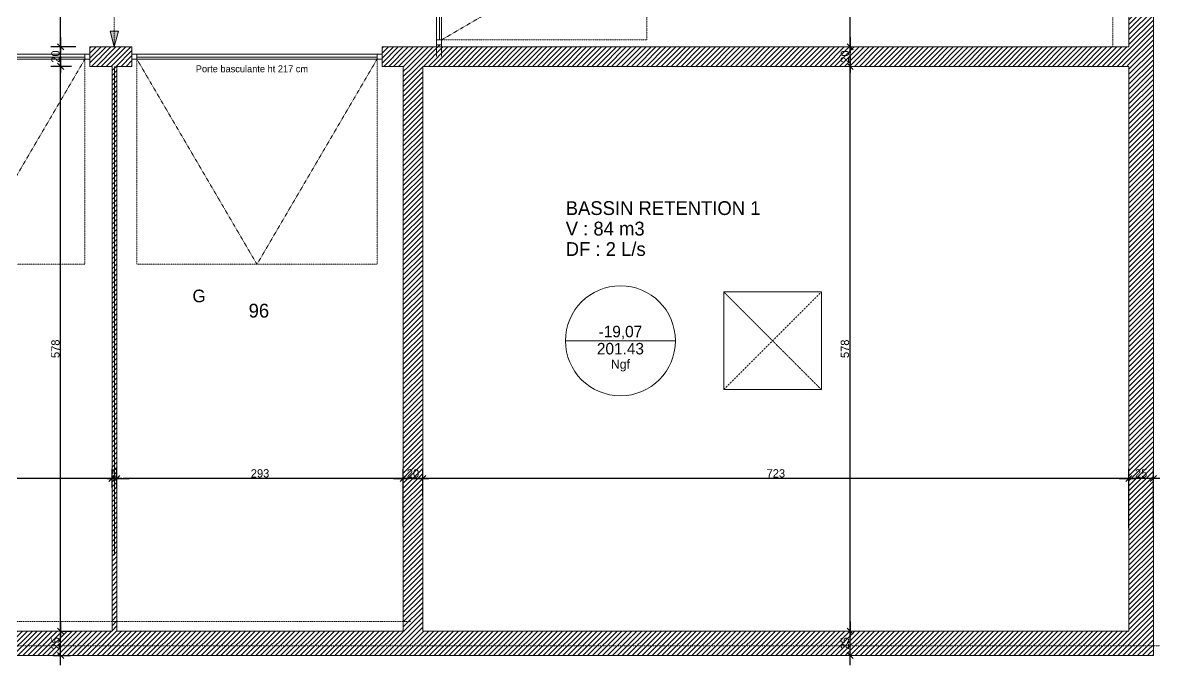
# Model space of a CAD drawing. Header units: centimetres. Extents: x -14085 to 643619, y -47998 to 35592.
# Drawn here: x -8293 to -7135, y 2314 to 2972 of the extents above; entities that cross this region are included whole.
import ezdxf

# ---------------------------------------------------------------- set-up
doc = ezdxf.new("R2010")
doc.units = ezdxf.units.CM
doc.header["$PDMODE"] = 1
doc.header["$PDSIZE"] = -2
for name, pattern in [('ISO-02', [0.75, 0.6, -0.15]), ('Style de ligne -1', [0.41664, 0.20828, -0.20836]), ('VW-01', [0.41656, 0.20828, -0.20828])]:
    doc.linetypes.add(name, pattern=pattern)
doc.layers.get('0').update_dxf_attribs({"lineweight": 18, "true_color": 0x848484})
for name, color, linetype, lineweight in [('B GÈnÈral_Hatch', 7, 'Continuous', 5), ('B Général', 7, 'Continuous', 5), ('C ANNOTATIONS-cotation', 7, 'Continuous', 5), ('C ANNOTATIONS-Niveaux', 7, 'Continuous', 5), ('C ANNOTATIONS-prestations', 7, 'Continuous', 5), ('C ANNOTATIONS-texte', 7, 'Continuous', 5)]:
    doc.layers.add(name, color=color, linetype=linetype, lineweight=lineweight)
for name, color, linetype, lineweight, true_color in [('C ANNOTATIONS-axes', 1, 'ISO-02', 13, 0xff0000), ('C ANNOTATIONS-axes horizontaux', 1, 'VW-01', 13, 0xff0000), ('D SURFACES-shab', 1, 'Continuous', 5, 0xff0000)]:
    doc.layers.add(name, color=color, linetype=linetype, lineweight=lineweight, true_color=true_color)
doc.styles.add('Eurostile', font='')
doc.styles.get('Eurostile').set_extended_font_data('Eurostile')
doc.dimstyles.new('100é', dxfattribs={"dimtxt": 8.470801, "dimasz": 6.232178, "dimexe": 10, "dimexo": 25, "dimgap": 1, "dimtad": 1, "dimdec": 1, "dimtxsty": 'Eurostile', "dimblk": 'VW_SLASH', "dimblk1": 'VW_SLASH', "dimblk2": 'VW_SLASH', "dimcen": 0, "dimdle": 10, "dimazin": 0, "dimtfac": 1, "dimtdec": 1, "dimtix": 1, "dimtmove": 0, "dimatfit": 0, "dimldrblk": 'VW_FILLEDARROW', "dimfxl": 50.8, "dimfxlon": 1, "dimfrac": 2, "dimtolj": 1, "dimarcsym": 0})
pattern_1 = [(45, (-16946.0474, 0), (2.4253472, -2.6458333), [])]

# ---------------------------------------------------------------- blocks, each defined once
blk = doc.blocks.new('Parking Spaces')
at = {"layer": 'B Général', "color": 7, "linetype": 'Continuous', "lineweight": 5}
for p, q in [((0, 0), (0, 500)), ((295.5, 0), (295.5, 500)), ((295.5, 0), (295.5, 500)), ((591, 0), (591, 500))]:
    blk.add_line(p, q, dxfattribs=at)
at = {"layer": 'B Général', "color": 7, "extrusion": (0, 0, -1), "char_height": 14.118, "attachment_point": 5, "text_direction": (-1, 0, 0), "line_spacing_factor": 0.894142, "style": 'Eurostile'}
for s, insert in [('96', (147.75, 250)), ('97', (443.25, 250))]:
    blk.add_mtext(s, dxfattribs=dict(at, insert=insert))
blk = doc.blocks.new('Porte basculante ht200cm')
at = {"layer": 'B Général', "color": 7, "linetype": 'Style de ligne -1', "lineweight": 5}
for p, q in [((-123, -2.5), (0, -212.5)), ((0, -212.5), (123, -2.5))]:
    blk.add_line(p, q, dxfattribs=at)
at = {"layer": 'B Général', "color": 7, "linetype": 'Continuous', "lineweight": 5, "flags": 128}
for points in [[(-128, 2.5), (128, 2.5), (128, -2.5), (-128, -2.5)], [(-123, 2.5), (123, 2.5), (123, -0.5), (-123, -0.5)]]:
    blk.add_lwpolyline(points, close=True, dxfattribs=at)
at = {"layer": 'B Général', "flags": 128}
for points in [[(-128, 2.5), (-123, 2.5), (-123, -2.5), (-128, -2.5)], [(123, 2.5), (128, 2.5), (128, -2.5), (123, -2.5)]]:
    blk.add_lwpolyline(points, close=True, dxfattribs=at)
at = {"layer": 'B Général', "color": 7, "linetype": 'Style de ligne -1', "lineweight": 5, "flags": 128}
blk.add_lwpolyline([(-123, -2.5), (123, -2.5), (123, -212.5), (-123, -212.5)], close=True, dxfattribs=at)
at = {"layer": 'B Général', "insert": (-66, -238.4), "char_height": 12.9, "attachment_point": 1, "line_spacing_factor": 0.894142, "style": 'Eurostile'}
blk.add_mtext('G', dxfattribs=at)
at = {"layer": 'C ANNOTATIONS-prestations', "insert": (-62.6, -9), "char_height": 7.059, "attachment_point": 1, "line_spacing_factor": 0.894142, "style": 'Eurostile'}
blk.add_mtext('Porte basculante ht 217 cm', dxfattribs=at)
blk = doc.blocks.new('axes 2')
at = {"layer": 'C ANNOTATIONS-axes horizontaux', "color": 5, "true_color": 0x0000ff}
blk.add_line((4705, -2124.828), (245, -2124.828), dxfattribs=at)
blk = doc.blocks.new('VW_SLASH')
at = {"color": 0, "linetype": 'ByBlock', "lineweight": -2}
blk.add_line((1.6, 0), (-1, 0), dxfattribs=at)
at = {"color": 0, "lineweight": 20, "flags": 128}
blk.add_lwpolyline([(0.5, 0.5), (-0.5, -0.5)], dxfattribs=at)
blk = doc.blocks.new('*D398')
at = {"layer": 'C ANNOTATIONS-cotation', "color": 0, "linetype": 'Continuous', "lineweight": -2, "transparency": 16777216}
for p, q in [((-8238.6, 4380.4), (-8264, 4380.4)), ((-8254, 2953.4), (-8254, 4374.2)), ((-8238.6, 2947.2), (-8264, 2947.2))]:
    blk.add_line(p, q, dxfattribs=at)
at = {"layer": 'Defpoints', "color": 0, "linetype": 'Continuous', "lineweight": 0, "transparency": 16777216}
for p in [(-8254, 4380.4), (-8213.6, 4380.4), (-8213.6, 2947.2)]:
    blk.add_point(p, dxfattribs=at)
at = {"layer": 'C ANNOTATIONS-cotation', "color": 0, "linetype": 'Continuous', "lineweight": -2, "transparency": 16777216, "xscale": 6.232177734375, "yscale": 6.232177734375, "zscale": 6.232177734375}
for p, rotation in [((-8254, 4380.4), 90), ((-8254, 2947.2), 270)]:
    blk.add_blockref('VW_SLASH', p, dxfattribs=dict(at, rotation=rotation))
at = {"layer": 'C ANNOTATIONS-cotation', "color": 0, "linetype": 'Continuous', "lineweight": 5, "transparency": 16777216, "insert": (-8259.3, 3663.8), "char_height": 8.47, "attachment_point": 5, "rotation": 90, "style": 'Eurostile'}
blk.add_mtext('\\A1;1433', dxfattribs=at)
blk = doc.blocks.new('VW_FILLEDARROW')
at = {"linetype": 'Continuous', "lineweight": 0}
blk.add_hatch(color=0, dxfattribs=at).paths.add_polyline_path([(-1.6, 0.43), (0, 0), (-1.6, -0.43)])
at = {"color": 0, "lineweight": 5, "flags": 128}
blk.add_lwpolyline([(-1.6, 0.43), (0, 0), (-1.6, -0.43)], close=True, dxfattribs=at)
blk = doc.blocks.new('*D399')
at = {"layer": 'C ANNOTATIONS-cotation', "color": 0, "linetype": 'Continuous', "lineweight": -2, "transparency": 16777216}
for p, q in [((-8238.6, 2947.2), (-8264, 2947.2)), ((-8254, 2933.4), (-8254, 2941)), ((-8243, 2927.2), (-8264, 2927.2))]:
    blk.add_line(p, q, dxfattribs=at)
at = {"layer": 'Defpoints', "color": 0, "linetype": 'Continuous', "lineweight": 0, "transparency": 16777216}
for p in [(-8254, 2947.2), (-8213.6, 2947.2), (-8218, 2927.2)]:
    blk.add_point(p, dxfattribs=at)
at = {"layer": 'C ANNOTATIONS-cotation', "color": 0, "linetype": 'Continuous', "lineweight": -2, "transparency": 16777216, "xscale": 6.232177734375, "yscale": 6.232177734375, "zscale": 6.232177734375}
for p, rotation in [((-8254, 2947.2), 90), ((-8254, 2927.2), 270)]:
    blk.add_blockref('VW_SLASH', p, dxfattribs=dict(at, rotation=rotation))
at = {"layer": 'C ANNOTATIONS-cotation', "color": 0, "linetype": 'Continuous', "lineweight": 5, "transparency": 16777216, "insert": (-8259.3, 2937.2), "char_height": 8.47, "attachment_point": 5, "rotation": 90, "style": 'Eurostile'}
blk.add_mtext('\\A1;20', dxfattribs=at)
blk = doc.blocks.new('*D400')
at = {"layer": 'C ANNOTATIONS-cotation', "color": 0, "linetype": 'Continuous', "lineweight": -2, "transparency": 16777216}
for p, q in [((-8243, 2927.2), (-8264, 2927.2)), ((-8254, 2355.7), (-8254, 2921)), ((-8254, 2349.5), (-8244, 2349.5))]:
    blk.add_line(p, q, dxfattribs=at)
at = {"layer": 'Defpoints', "color": 0, "linetype": 'Continuous', "lineweight": 0, "transparency": 16777216}
for p in [(-8254, 2927.2), (-8218, 2927.2), (-8271.8, 2349.5)]:
    blk.add_point(p, dxfattribs=at)
at = {"layer": 'C ANNOTATIONS-cotation', "color": 0, "linetype": 'Continuous', "lineweight": -2, "transparency": 16777216, "xscale": 6.232177734375, "yscale": 6.232177734375, "zscale": 6.232177734375}
for p, rotation in [((-8254, 2927.2), 90), ((-8254, 2349.5), 270)]:
    blk.add_blockref('VW_SLASH', p, dxfattribs=dict(at, rotation=rotation))
at = {"layer": 'C ANNOTATIONS-cotation', "color": 0, "linetype": 'Continuous', "lineweight": 5, "transparency": 16777216, "insert": (-8259.3, 2638.3), "char_height": 8.47, "attachment_point": 5, "rotation": 90, "style": 'Eurostile'}
blk.add_mtext('\\A1;578', dxfattribs=at)
blk = doc.blocks.new('*D401')
at = {"layer": 'C ANNOTATIONS-cotation', "color": 0, "linetype": 'Continuous', "lineweight": -2, "transparency": 16777216}
for p, q in [((-8254, 2349.5), (-8244, 2349.5)), ((-8254, 2330.7), (-8254, 2343.3)), ((-8261.2, 2324.5), (-8244, 2324.5))]:
    blk.add_line(p, q, dxfattribs=at)
at = {"layer": 'Defpoints', "color": 0, "linetype": 'Continuous', "lineweight": 0, "transparency": 16777216}
for p in [(-8271.8, 2349.5), (-8254, 2349.5), (-8286.2, 2324.5)]:
    blk.add_point(p, dxfattribs=at)
at = {"layer": 'C ANNOTATIONS-cotation', "color": 0, "linetype": 'Continuous', "lineweight": -2, "transparency": 16777216, "xscale": 6.232177734375, "yscale": 6.232177734375, "zscale": 6.232177734375}
for p, rotation in [((-8254, 2349.5), 90), ((-8254, 2324.5), 270)]:
    blk.add_blockref('VW_SLASH', p, dxfattribs=dict(at, rotation=rotation))
at = {"layer": 'C ANNOTATIONS-cotation', "color": 0, "linetype": 'Continuous', "lineweight": 5, "transparency": 16777216, "insert": (-8259.3, 2337), "char_height": 8.47, "attachment_point": 5, "rotation": 90, "style": 'Eurostile'}
blk.add_mtext('\\A1;25', dxfattribs=at)
blk = doc.blocks.new('*D403')
at = {"layer": 'C ANNOTATIONS-cotation', "color": 0, "linetype": 'Continuous', "lineweight": -2, "transparency": 16777216}
for p, q in [((-8494.6, 2500), (-8494.6, 2515.5)), ((-8201.4, 2496.2), (-8201.4, 2515.5)), ((-8207.6, 2505.5), (-8488.3, 2505.5))]:
    blk.add_line(p, q, dxfattribs=at)
at = {"layer": 'Defpoints', "color": 0, "linetype": 'Continuous', "lineweight": 0, "transparency": 16777216}
for p in [(-8494.6, 2505.5), (-8494.6, 2475), (-8201.4, 2471.2)]:
    blk.add_point(p, dxfattribs=at)
at = {"layer": 'C ANNOTATIONS-cotation', "color": 0, "linetype": 'Continuous', "lineweight": -2, "transparency": 16777216, "xscale": 6.232177734375, "yscale": 6.232177734375, "zscale": 6.232177734375, "rotation": 180}
blk.add_blockref('VW_SLASH', (-8494.6, 2505.5), dxfattribs=at)
at = {"layer": 'C ANNOTATIONS-cotation', "color": 0, "linetype": 'Continuous', "lineweight": -2, "transparency": 16777216, "xscale": 6.232177734375, "yscale": 6.232177734375, "zscale": 6.232177734375}
blk.add_blockref('VW_SLASH', (-8201.4, 2505.5), dxfattribs=at)
at = {"layer": 'C ANNOTATIONS-cotation', "color": 0, "linetype": 'Continuous', "lineweight": 5, "transparency": 16777216, "insert": (-8348, 2510.8), "char_height": 8.47, "attachment_point": 5, "style": 'Eurostile'}
blk.add_mtext('\\A1;293', dxfattribs=at)
blk = doc.blocks.new('*D404')
at = {"layer": 'C ANNOTATIONS-cotation', "color": 0, "linetype": 'Continuous', "lineweight": -2, "transparency": 16777216}
for p, q in [((-8201.4, 2496.2), (-8201.4, 2515.5)), ((-8196.4, 2495.4), (-8196.4, 2515.5)), ((-8207.6, 2505.5), (-8213.8, 2505.5)), ((-8196.4, 2505.5), (-8201.4, 2505.5)), ((-8190.1, 2505.5), (-8183.9, 2505.5))]:
    blk.add_line(p, q, dxfattribs=at)
at = {"layer": 'Defpoints', "color": 0, "linetype": 'Continuous', "lineweight": 0, "transparency": 16777216}
for p in [(-8201.4, 2505.5), (-8201.4, 2471.2), (-8196.4, 2470.4)]:
    blk.add_point(p, dxfattribs=at)
at = {"layer": 'C ANNOTATIONS-cotation', "color": 0, "linetype": 'Continuous', "lineweight": -2, "transparency": 16777216, "xscale": 6.232177734375, "yscale": 6.232177734375, "zscale": 6.232177734375}
blk.add_blockref('VW_SLASH', (-8201.4, 2505.5), dxfattribs=at)
at = {"layer": 'C ANNOTATIONS-cotation', "color": 0, "linetype": 'Continuous', "lineweight": -2, "transparency": 16777216, "xscale": 6.232177734375, "yscale": 6.232177734375, "zscale": 6.232177734375, "rotation": 180}
blk.add_blockref('VW_SLASH', (-8196.4, 2505.5), dxfattribs=at)
at = {"layer": 'C ANNOTATIONS-cotation', "color": 0, "linetype": 'Continuous', "lineweight": 5, "transparency": 16777216, "insert": (-8198.9, 2510.8), "char_height": 8.47, "attachment_point": 5, "style": 'Eurostile'}
blk.add_mtext('\\A1;5', dxfattribs=at)
blk = doc.blocks.new('*D405')
at = {"layer": 'C ANNOTATIONS-cotation', "color": 0, "linetype": 'Continuous', "lineweight": -2, "transparency": 16777216}
for p, q in [((-8196.4, 2495.4), (-8196.4, 2515.5)), ((-7903.4, 2456.5), (-7903.4, 2515.5)), ((-7909.6, 2505.5), (-8190.1, 2505.5))]:
    blk.add_line(p, q, dxfattribs=at)
at = {"layer": 'Defpoints', "color": 0, "linetype": 'Continuous', "lineweight": 0, "transparency": 16777216}
for p in [(-8196.4, 2505.5), (-8196.4, 2470.4), (-7903.4, 2431.5)]:
    blk.add_point(p, dxfattribs=at)
at = {"layer": 'C ANNOTATIONS-cotation', "color": 0, "linetype": 'Continuous', "lineweight": -2, "transparency": 16777216, "xscale": 6.232177734375, "yscale": 6.232177734375, "zscale": 6.232177734375, "rotation": 180}
blk.add_blockref('VW_SLASH', (-8196.4, 2505.5), dxfattribs=at)
at = {"layer": 'C ANNOTATIONS-cotation', "color": 0, "linetype": 'Continuous', "lineweight": -2, "transparency": 16777216, "xscale": 6.232177734375, "yscale": 6.232177734375, "zscale": 6.232177734375}
blk.add_blockref('VW_SLASH', (-7903.4, 2505.5), dxfattribs=at)
at = {"layer": 'C ANNOTATIONS-cotation', "color": 0, "linetype": 'Continuous', "lineweight": 5, "transparency": 16777216, "insert": (-8049.9, 2510.8), "char_height": 8.47, "attachment_point": 5, "style": 'Eurostile'}
blk.add_mtext('\\A1;293', dxfattribs=at)
blk = doc.blocks.new('*D406')
at = {"layer": 'C ANNOTATIONS-cotation', "color": 0, "linetype": 'Continuous', "lineweight": -2, "transparency": 16777216}
for p, q in [((-7903.4, 2456.5), (-7903.4, 2515.5)), ((-7883.4, 2487.3), (-7883.4, 2515.5)), ((-7889.6, 2505.5), (-7897.1, 2505.5))]:
    blk.add_line(p, q, dxfattribs=at)
at = {"layer": 'Defpoints', "color": 0, "linetype": 'Continuous', "lineweight": 0, "transparency": 16777216}
for p in [(-7903.4, 2505.5), (-7883.4, 2462.3), (-7903.4, 2431.5)]:
    blk.add_point(p, dxfattribs=at)
at = {"layer": 'C ANNOTATIONS-cotation', "color": 0, "linetype": 'Continuous', "lineweight": -2, "transparency": 16777216, "xscale": 6.232177734375, "yscale": 6.232177734375, "zscale": 6.232177734375, "rotation": 180}
blk.add_blockref('VW_SLASH', (-7903.4, 2505.5), dxfattribs=at)
at = {"layer": 'C ANNOTATIONS-cotation', "color": 0, "linetype": 'Continuous', "lineweight": -2, "transparency": 16777216, "xscale": 6.232177734375, "yscale": 6.232177734375, "zscale": 6.232177734375}
blk.add_blockref('VW_SLASH', (-7883.4, 2505.5), dxfattribs=at)
at = {"layer": 'C ANNOTATIONS-cotation', "color": 0, "linetype": 'Continuous', "lineweight": 5, "transparency": 16777216, "insert": (-7893.4, 2510.8), "char_height": 8.47, "attachment_point": 5, "style": 'Eurostile'}
blk.add_mtext('\\A1;20', dxfattribs=at)
blk = doc.blocks.new('*D407')
at = {"layer": 'C ANNOTATIONS-cotation', "color": 0, "linetype": 'Continuous', "lineweight": -2, "transparency": 16777216}
for p, q in [((-7883.4, 2487.3), (-7883.4, 2515.5)), ((-7160.6, 2454.7), (-7160.6, 2515.5)), ((-7166.8, 2505.5), (-7877.1, 2505.5))]:
    blk.add_line(p, q, dxfattribs=at)
at = {"layer": 'Defpoints', "color": 0, "linetype": 'Continuous', "lineweight": 0, "transparency": 16777216}
for p in [(-7883.4, 2505.5), (-7883.4, 2462.3), (-7160.6, 2349.5)]:
    blk.add_point(p, dxfattribs=at)
at = {"layer": 'C ANNOTATIONS-cotation', "color": 0, "linetype": 'Continuous', "lineweight": -2, "transparency": 16777216, "xscale": 6.232177734375, "yscale": 6.232177734375, "zscale": 6.232177734375, "rotation": 180}
blk.add_blockref('VW_SLASH', (-7883.4, 2505.5), dxfattribs=at)
at = {"layer": 'C ANNOTATIONS-cotation', "color": 0, "linetype": 'Continuous', "lineweight": -2, "transparency": 16777216, "xscale": 6.232177734375, "yscale": 6.232177734375, "zscale": 6.232177734375}
blk.add_blockref('VW_SLASH', (-7160.6, 2505.5), dxfattribs=at)
at = {"layer": 'C ANNOTATIONS-cotation', "color": 0, "linetype": 'Continuous', "lineweight": 5, "transparency": 16777216, "insert": (-7522, 2510.8), "char_height": 8.47, "attachment_point": 5, "style": 'Eurostile'}
blk.add_mtext('\\A1;723', dxfattribs=at)
blk = doc.blocks.new('*D408')
at = {"layer": 'C ANNOTATIONS-cotation', "color": 0, "linetype": 'Continuous', "lineweight": -2, "transparency": 16777216}
for p, q in [((-7160.6, 2454.7), (-7160.6, 2515.5)), ((-7135.6, 2454.7), (-7135.6, 2515.5)), ((-7141.8, 2505.5), (-7154.3, 2505.5))]:
    blk.add_line(p, q, dxfattribs=at)
at = {"layer": 'Defpoints', "color": 0, "linetype": 'Continuous', "lineweight": 0, "transparency": 16777216}
for p in [(-7160.6, 2505.5), (-7135.6, 2376), (-7160.6, 2349.5)]:
    blk.add_point(p, dxfattribs=at)
at = {"layer": 'C ANNOTATIONS-cotation', "color": 0, "linetype": 'Continuous', "lineweight": -2, "transparency": 16777216, "xscale": 6.232177734375, "yscale": 6.232177734375, "zscale": 6.232177734375, "rotation": 180}
blk.add_blockref('VW_SLASH', (-7160.6, 2505.5), dxfattribs=at)
at = {"layer": 'C ANNOTATIONS-cotation', "color": 0, "linetype": 'Continuous', "lineweight": -2, "transparency": 16777216, "xscale": 6.232177734375, "yscale": 6.232177734375, "zscale": 6.232177734375}
blk.add_blockref('VW_SLASH', (-7135.6, 2505.5), dxfattribs=at)
at = {"layer": 'C ANNOTATIONS-cotation', "color": 0, "linetype": 'Continuous', "lineweight": 5, "transparency": 16777216, "insert": (-7148.1, 2510.8), "char_height": 8.47, "attachment_point": 5, "style": 'Eurostile'}
blk.add_mtext('\\A1;25', dxfattribs=at)
blk = doc.blocks.new('*D428')
at = {"layer": 'C ANNOTATIONS-cotation', "color": 0, "linetype": 'Continuous', "lineweight": -2, "transparency": 16777216}
blk.add_line((-7446, 2953.4), (-7446, 3201), dxfattribs=at)
at = {"layer": 'Defpoints', "color": 0, "linetype": 'Continuous', "lineweight": 0, "transparency": 16777216}
for p in [(-7446, 3207.2), (-7364.1, 3207.2), (-7390, 2947.2)]:
    blk.add_point(p, dxfattribs=at)
at = {"layer": 'C ANNOTATIONS-cotation', "color": 0, "linetype": 'Continuous', "lineweight": -2, "transparency": 16777216, "xscale": 6.232177734375, "yscale": 6.232177734375, "zscale": 6.232177734375}
for p, rotation in [((-7446, 3207.2), 90), ((-7446, 2947.2), 270)]:
    blk.add_blockref('VW_SLASH', p, dxfattribs=dict(at, rotation=rotation))
at = {"layer": 'C ANNOTATIONS-cotation', "color": 0, "linetype": 'Continuous', "lineweight": 5, "transparency": 16777216, "insert": (-7451.3, 3077.2), "char_height": 8.47, "attachment_point": 5, "rotation": 90, "style": 'Eurostile'}
blk.add_mtext('\\A1;260', dxfattribs=at)
blk = doc.blocks.new('*D429')
at = {"layer": 'C ANNOTATIONS-cotation', "color": 0, "linetype": 'Continuous', "lineweight": -2, "transparency": 16777216}
blk.add_line((-7446, 2933.4), (-7446, 2941), dxfattribs=at)
at = {"layer": 'Defpoints', "color": 0, "linetype": 'Continuous', "lineweight": 0, "transparency": 16777216}
for p in [(-7446, 2947.2), (-7390, 2947.2), (-7401.6, 2927.2)]:
    blk.add_point(p, dxfattribs=at)
at = {"layer": 'C ANNOTATIONS-cotation', "color": 0, "linetype": 'Continuous', "lineweight": -2, "transparency": 16777216, "xscale": 6.232177734375, "yscale": 6.232177734375, "zscale": 6.232177734375}
for p, rotation in [((-7446, 2947.2), 90), ((-7446, 2927.2), 270)]:
    blk.add_blockref('VW_SLASH', p, dxfattribs=dict(at, rotation=rotation))
at = {"layer": 'C ANNOTATIONS-cotation', "color": 0, "linetype": 'Continuous', "lineweight": 5, "transparency": 16777216, "insert": (-7451.3, 2937.2), "char_height": 8.47, "attachment_point": 5, "rotation": 90, "style": 'Eurostile'}
blk.add_mtext('\\A1;20', dxfattribs=at)
blk = doc.blocks.new('*D430')
at = {"layer": 'C ANNOTATIONS-cotation', "color": 0, "linetype": 'Continuous', "lineweight": -2, "transparency": 16777216}
blk.add_line((-7446, 2355.7), (-7446, 2921), dxfattribs=at)
at = {"layer": 'Defpoints', "color": 0, "linetype": 'Continuous', "lineweight": 0, "transparency": 16777216}
for p in [(-7446, 2927.2), (-7401.6, 2927.2), (-7413, 2349.5)]:
    blk.add_point(p, dxfattribs=at)
at = {"layer": 'C ANNOTATIONS-cotation', "color": 0, "linetype": 'Continuous', "lineweight": -2, "transparency": 16777216, "xscale": 6.232177734375, "yscale": 6.232177734375, "zscale": 6.232177734375}
for p, rotation in [((-7446, 2927.2), 90), ((-7446, 2349.5), 270)]:
    blk.add_blockref('VW_SLASH', p, dxfattribs=dict(at, rotation=rotation))
at = {"layer": 'C ANNOTATIONS-cotation', "color": 0, "linetype": 'Continuous', "lineweight": 5, "transparency": 16777216, "insert": (-7451.3, 2638.3), "char_height": 8.47, "attachment_point": 5, "rotation": 90, "style": 'Eurostile'}
blk.add_mtext('\\A1;578', dxfattribs=at)
blk = doc.blocks.new('*D431')
at = {"layer": 'C ANNOTATIONS-cotation', "color": 0, "linetype": 'Continuous', "lineweight": -2, "transparency": 16777216}
blk.add_line((-7446, 2330.7), (-7446, 2343.3), dxfattribs=at)
at = {"layer": 'Defpoints', "color": 0, "linetype": 'Continuous', "lineweight": 0, "transparency": 16777216}
for p in [(-7446, 2349.5), (-7413, 2349.5), (-7413, 2324.5)]:
    blk.add_point(p, dxfattribs=at)
at = {"layer": 'C ANNOTATIONS-cotation', "color": 0, "linetype": 'Continuous', "lineweight": -2, "transparency": 16777216, "xscale": 6.232177734375, "yscale": 6.232177734375, "zscale": 6.232177734375}
for p, rotation in [((-7446, 2349.5), 90), ((-7446, 2324.5), 270)]:
    blk.add_blockref('VW_SLASH', p, dxfattribs=dict(at, rotation=rotation))
at = {"layer": 'C ANNOTATIONS-cotation', "color": 0, "linetype": 'Continuous', "lineweight": 5, "transparency": 16777216, "insert": (-7451.3, 2337), "char_height": 8.47, "attachment_point": 5, "rotation": 90, "style": 'Eurostile'}
blk.add_mtext('\\A1;25', dxfattribs=at)
blk = doc.blocks.new('Groupe-131-1')
at = {"layer": 'C ANNOTATIONS-Niveaux', "color": 7, "linetype": 'Continuous', "lineweight": 5}
for p, q in [((9208.8, 2646.5), (9321.2, 2646.5)), ((9227.5, 2646.5), (9302.5, 2646.5))]:
    blk.add_line(p, q, dxfattribs=at)
blk.add_circle((9265, 2646.5), 56.3, dxfattribs=at)
at = {"layer": 'C ANNOTATIONS-Niveaux', "color": 7, "attachment_point": 2, "rotation": 0, "line_spacing_factor": 0.894142, "style": 'Eurostile'}
for s, insert, char_height in [('-19,07', (9265, 2661.8), 11.77), ('201.43', (9265, 2644.3), 11.77), ('Ngf', (9265, 2627.3), 9.41)]:
    blk.add_mtext(s, dxfattribs=dict(at, insert=insert, char_height=char_height))

msp = doc.modelspace()

# ---------------------------------------------------------------- hatches: boundary and pattern name
at = {"layer": 'B GÈnÈral_Hatch', "linetype": 'Continuous', "lineweight": 5}
h = msp.add_hatch(dxfattribs=at)
h.set_pattern_fill('50_BETON', style=0, pattern_type=2)
h.set_pattern_definition(pattern_1)
h.paths.add_polyline_path([(-7160.56, 2349.49), (-7135.56, 2324.49), (-7135.56, 3472.19), (-7160.56, 3472.19)])
at = {"layer": 'B GÈnÈral_Hatch', "linetype": 'Continuous', "lineweight": 0}
msp.add_hatch(color=7, dxfattribs=at).paths.add_polyline_path([(-8194.81, 2963.06), (-8199.06, 2947.19), (-8203.32, 2963.06)])
at = {"layer": 'B GÈnÈral_Hatch', "linetype": 'Continuous', "lineweight": 5}
h = msp.add_hatch(dxfattribs=at)
h.set_pattern_fill('50_BETON', style=0, pattern_type=2)
h.set_pattern_definition(pattern_1)
h.paths.add_polyline_path([(-8224.11, 2947.19), (-8224.11, 2927.19), (-8181.05, 2927.19), (-8181.05, 2947.19)])
h = msp.add_hatch(dxfattribs=at)
h.set_pattern_fill('50_BETON', style=0, pattern_type=2)
h.set_pattern_definition(pattern_1)
h.paths.add_polyline_path([(-7160.56, 2927.19), (-7160.56, 2947.19), (-7925.05, 2947.19), (-7925.05, 2927.19)])
h = msp.add_hatch(dxfattribs=at)
h.set_pattern_fill('50_BETON', style=0, pattern_type=2)
h.set_pattern_definition(pattern_1)
h.paths.add_polyline_path([(-7869.15, 2937.19), (-7864.15, 2937.19), (-7864.15, 2949.19), (-7869.15, 2949.19)])
h = msp.add_hatch(dxfattribs=at)
h.set_pattern_fill('50_BETON', style=0, pattern_type=2)
h.set_pattern_definition(pattern_1)
h.paths.add_polyline_path([(-8196.35, 2927.19), (-8201.35, 2927.19), (-8201.35, 2349.49), (-8196.35, 2349.49)])
h = msp.add_hatch(dxfattribs=at)
h.set_pattern_fill('50_BETON', style=0, pattern_type=2)
h.set_pattern_definition(pattern_1)
h.paths.add_polyline_path([(-7883.35, 2927.19), (-7903.35, 2927.19), (-7903.35, 2349.49), (-7883.35, 2349.49)])
h = msp.add_hatch(dxfattribs=at)
h.set_pattern_fill('50_BETON', style=0, pattern_type=2)
h.set_pattern_definition(pattern_1)
h.paths.add_polyline_path([(-7135.56, 2324.49), (-7160.56, 2349.49), (-8494.56, 2349.49), (-8519.56, 2324.49)])

# ---------------------------------------------------------------- linework, layer by layer
at = {"layer": 'B Général', "color": 7, "linetype": 'VW-01', "lineweight": 5}
for p, q in [((-8199.06, 2947.19), (-8199.06, 3977.19)), ((-7575.34, 2596.5), (-7475.34, 2696.5)), ((-7575.34, 2696.5), (-7475.34, 2596.5))]:
    msp.add_line(p, q, dxfattribs=at)
at = {"layer": 'B Général', "color": 250, "linetype": 'VW-01', "lineweight": 18, "true_color": 0x444444}
for p, q in [((-7177.05, 2947.19), (-7177.05, 3472.19)), ((-8495.56, 2359.49), (-7895.56, 2359.49))]:
    msp.add_line(p, q, dxfattribs=at)
at = {"layer": 'B Général', "color": 7, "linetype": 'Continuous', "lineweight": 18}
for p, q in [((-7135.56, 3472.19), (-7135.56, 2324.49)), ((-7160.56, 3207.19), (-7160.56, 2947.19)), ((-8224.11, 2947.19), (-8181.05, 2947.19)), ((-7925.05, 2947.19), (-7160.56, 2947.19)), ((-7869.15, 2937.19), (-7869.15, 2949.19)), ((-7864.15, 2937.19), (-7864.15, 2949.19)), ((-8224.11, 2927.19), (-8201.35, 2927.19)), ((-8201.35, 2349.49), (-8201.35, 2927.19)), ((-8196.35, 2927.19), (-8181.05, 2927.19)), ((-8196.35, 2349.49), (-8196.35, 2927.19)), ((-7925.05, 2927.19), (-7903.35, 2927.19)), ((-7903.35, 2349.49), (-7903.35, 2927.19)), ((-7883.35, 2927.19), (-7160.56, 2927.19)), ((-7883.35, 2349.49), (-7883.35, 2927.19)), ((-7160.56, 2927.19), (-7160.56, 2349.49)), ((-8494.56, 2349.49), (-8201.35, 2349.49)), ((-8196.35, 2349.49), (-7903.35, 2349.49)), ((-7883.35, 2349.49), (-7160.56, 2349.49)), ((-8519.56, 2324.49), (-7135.56, 2324.49))]:
    msp.add_line(p, q, dxfattribs=at)
at = {"layer": 'B Général', "color": 7, "linetype": 'Continuous', "lineweight": 5}
for p, q in [((-7135.56, 3472.19), (-7135.56, 2324.49)), ((-7160.56, 3207.19), (-7160.56, 2947.19)), ((-8224.11, 2947.19), (-8181.05, 2947.19)), ((-8224.11, 2927.19), (-8224.11, 2947.19)), ((-8181.05, 2927.19), (-8181.05, 2947.19)), ((-7925.05, 2947.19), (-7160.56, 2947.19)), ((-7925.05, 2927.19), (-7925.05, 2947.19)), ((-7864.15, 2949.19), (-7869.15, 2949.19)), ((-7869.15, 2937.19), (-7869.15, 2949.19)), ((-7864.15, 2937.19), (-7864.15, 2949.19)), ((-7364.14, 2947.19), (-7864.14, 2947.19)), ((-8224.11, 2927.19), (-8201.35, 2927.19)), ((-8201.35, 2349.49), (-8201.35, 2927.19)), ((-8196.35, 2927.19), (-8181.05, 2927.19)), ((-8196.35, 2349.49), (-8196.35, 2927.19)), ((-7925.05, 2927.19), (-7903.35, 2927.19)), ((-7903.35, 2349.49), (-7903.35, 2927.19)), ((-7883.35, 2927.19), (-7160.56, 2927.19)), ((-7883.35, 2349.49), (-7883.35, 2927.19)), ((-7160.56, 2927.19), (-7160.56, 2349.49)), ((-8494.56, 2349.49), (-8201.35, 2349.49)), ((-8196.35, 2349.49), (-7903.35, 2349.49)), ((-7883.35, 2349.49), (-7160.56, 2349.49)), ((-8519.56, 2324.49), (-7135.56, 2324.49))]:
    msp.add_line(p, q, dxfattribs=at)
at = {"layer": 'B Général', "color": 7, "lineweight": 5, "flags": 128}
msp.add_lwpolyline([(-8194.81, 2963.06), (-8199.06, 2947.19), (-8203.32, 2963.06)], close=True, dxfattribs=at)
at = {"layer": 'B Général', "color": 7, "linetype": 'Continuous', "lineweight": 5, "flags": 128}
msp.add_lwpolyline([(-7575.34, 2696.5), (-7475.34, 2696.5), (-7475.34, 2596.5), (-7575.34, 2596.5)], close=True, dxfattribs=at)
at = {"layer": 'D SURFACES-shab', "flags": 128}
msp.add_lwpolyline([(-7883.35, 2927.19), (-7160.56, 2927.19), (-7160.56, 2349.49), (-7883.35, 2349.49)], close=True, dxfattribs=at)

# ---------------------------------------------------------------- block references
at = {"layer": 'B Général', "color": 7, "rotation": 89.99798139353518}
msp.add_blockref('Porte basculante ht200cm', (-7866.64, 3077.19), dxfattribs=at)
at = {"layer": 'B Général', "color": 7}
for name, p in [('Porte basculante ht200cm', (-8352.11, 2937.19)), ('Porte basculante ht200cm', (-8053.05, 2937.19)), ('Groupe-131-1', (-16946.05, 0))]:
    msp.add_blockref(name, p, dxfattribs=at)
at = {"layer": 'B Général', "color": 7, "xscale": -1}
msp.add_blockref('Parking Spaces', (-7903.35, 2427.19), dxfattribs=at)
at = {"layer": 'C ANNOTATIONS-axes', "color": 7}
msp.add_blockref('axes 2', (-9280.23, 4459.32), dxfattribs=at)

# ---------------------------------------------------------------- texts
at = {"layer": 'C ANNOTATIONS-texte', "color": 7, "char_height": 14.118, "attachment_point": 1, "line_spacing_factor": 0.894142, "style": 'Eurostile'}
for s, insert in [('BASSIN RETENTION 1', (-7737.05, 2789.26)), ('V : 84 m3', (-7737.05, 2768.31)), ('DF : 2 L/s', (-7737.05, 2747.35))]:
    msp.add_mtext(s, dxfattribs=dict(at, insert=insert))

# ---------------------------------------------------------------- dimensions: what is measured, and where the dimension line sits
at = {"layer": 'C ANNOTATIONS-cotation', "color": 7, "linetype": 'Continuous', "lineweight": 5}
for base, p1, p2, override, picture, middle in [((-8254.05, 4380.39), (-8213.65, 2947.19), (-8213.65, 4380.39), {"dimtxt": 8.470801, "dimdec": 0, "dimpost": '<>', "dimtxsty": 'Eurostile', "dimtmove": 2}, '*D398', (-8259.28, 3663.79)), ((-7446.05, 3207.19), (-7390.05, 2947.19), (-7364.14, 3207.19), {"dimtxt": 8.470801, "dimdec": 0, "dimpost": '<>', "dimtxsty": 'Eurostile', "dimse1": 1, "dimse2": 1, "dimtmove": 2}, '*D428', (-7451.28, 3077.19)), ((-8254.05, 2947.19), (-8218.05, 2927.19), (-8213.65, 2947.19), {"dimtxt": 8.470801, "dimdec": 0, "dimpost": '<>', "dimtxsty": 'Eurostile', "dimtmove": 2}, '*D399', (-8259.28, 2937.19)), ((-7446.05, 2947.19), (-7401.59, 2927.19), (-7390.05, 2947.19), {"dimtxt": 8.470801, "dimdec": 0, "dimpost": '<>', "dimtxsty": 'Eurostile', "dimse1": 1, "dimse2": 1, "dimtmove": 2}, '*D429', (-7451.28, 2937.19)), ((-8254.05, 2927.19), (-8271.81, 2349.49), (-8218.05, 2927.19), {"dimtxt": 8.470801, "dimdec": 0, "dimpost": '<>', "dimtxsty": 'Eurostile', "dimtmove": 2}, '*D400', (-8259.28, 2638.34)), ((-7446.05, 2927.19), (-7413.05, 2349.49), (-7401.59, 2927.19), {"dimtxt": 8.470801, "dimdec": 0, "dimpost": '<>', "dimtxsty": 'Eurostile', "dimse1": 1, "dimse2": 1, "dimtmove": 2}, '*D430', (-7451.28, 2638.34)), ((-8254.05, 2349.49), (-8286.25, 2324.49), (-8271.81, 2349.49), {"dimtxt": 8.470801, "dimdec": 0, "dimpost": '<>', "dimtxsty": 'Eurostile', "dimtmove": 2}, '*D401', (-8259.28, 2336.99)), ((-7446.05, 2349.49), (-7413.05, 2324.49), (-7413.05, 2349.49), {"dimtxt": 8.470801, "dimdec": 0, "dimpost": '<>', "dimtxsty": 'Eurostile', "dimse1": 1, "dimse2": 1, "dimtmove": 2}, '*D431', (-7451.28, 2336.99))]:
    dim = msp.add_linear_dim(base=base, p1=p1, p2=p2, angle=270, dimstyle='100é', override=override, dxfattribs=at)
    dim.commit()
    dim.dimension.update_dxf_attribs({"geometry": picture, "text_midpoint": middle})
for base, p1, p2, picture, middle in [((-8494.56, 2505.52), (-8201.35, 2471.2), (-8494.56, 2475), '*D403', (-8347.96, 2510.75)), ((-8201.35, 2505.52), (-8196.35, 2470.43), (-8201.35, 2471.2), '*D404', (-8198.85, 2510.75)), ((-8196.35, 2505.52), (-7903.35, 2431.5), (-8196.35, 2470.43), '*D405', (-8049.85, 2510.75)), ((-7903.35, 2505.52), (-7883.35, 2462.29), (-7903.35, 2431.5), '*D406', (-7893.35, 2510.75)), ((-7883.35, 2505.52), (-7160.56, 2349.49), (-7883.35, 2462.29), '*D407', (-7521.96, 2510.75)), ((-7160.56, 2505.52), (-7135.56, 2376), (-7160.56, 2349.49), '*D408', (-7148.06, 2510.75))]:
    dim = msp.add_linear_dim(base=base, p1=p1, p2=p2, dimstyle='100é', override={"dimtxt": 8.470801, "dimdec": 0, "dimpost": '<>', "dimtxsty": 'Eurostile', "dimtmove": 2}, dxfattribs=at)
    dim.commit()
    dim.dimension.update_dxf_attribs({"geometry": picture, "text_midpoint": middle})

doc.saveas('drawing.dxf')
